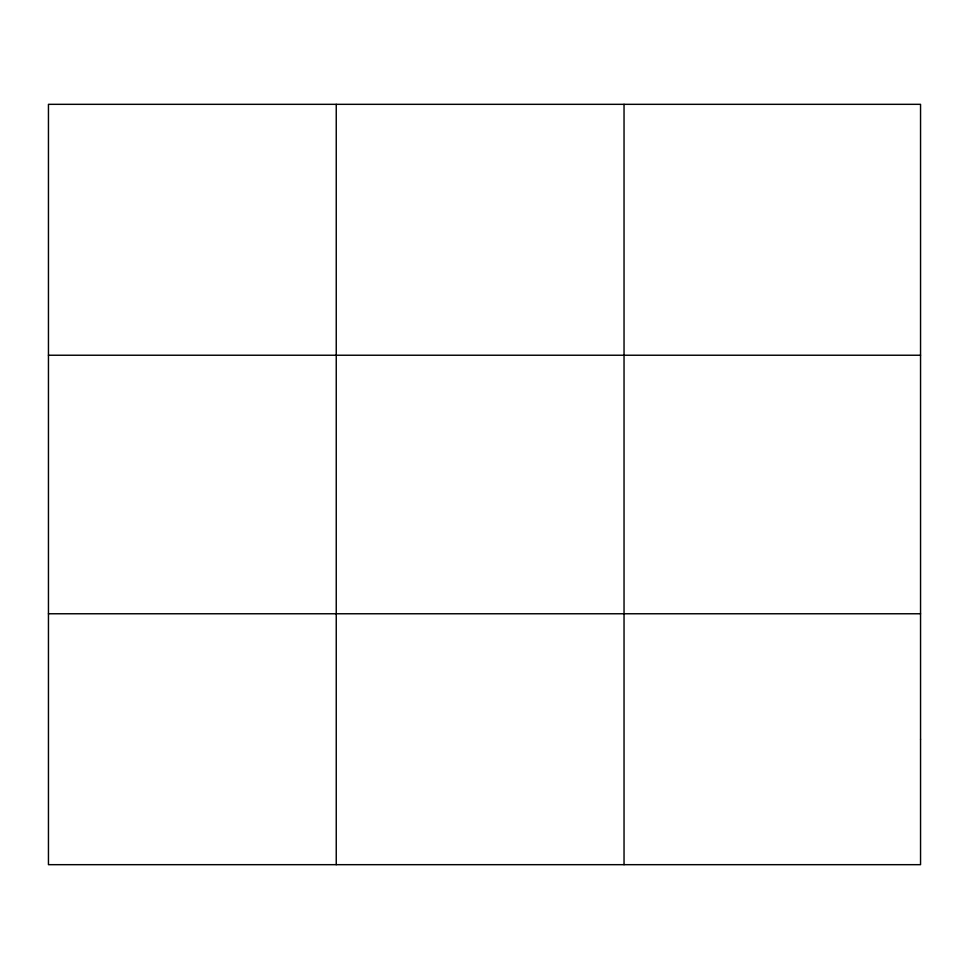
<?xml version="1.0" encoding="UTF-8"?>
<svg xmlns="http://www.w3.org/2000/svg" width="969" height="969" viewBox="0 0 969 969"><rect width="100%" height="100%" fill="white"/><g stroke="black" fill="none" stroke-linecap="round" stroke-linejoin="round"><path stroke-width="1.45" d="M336.243 104.325L336.243 864.675M624.036 104.325L624.036 864.675M48.45 355.235L920.55 355.235M48.45 613.765L920.55 613.765M920.55 739.214L920.55 864.675L48.45 864.675L48.45 104.325L920.55 104.325L920.55 739.214"/></g></svg>
